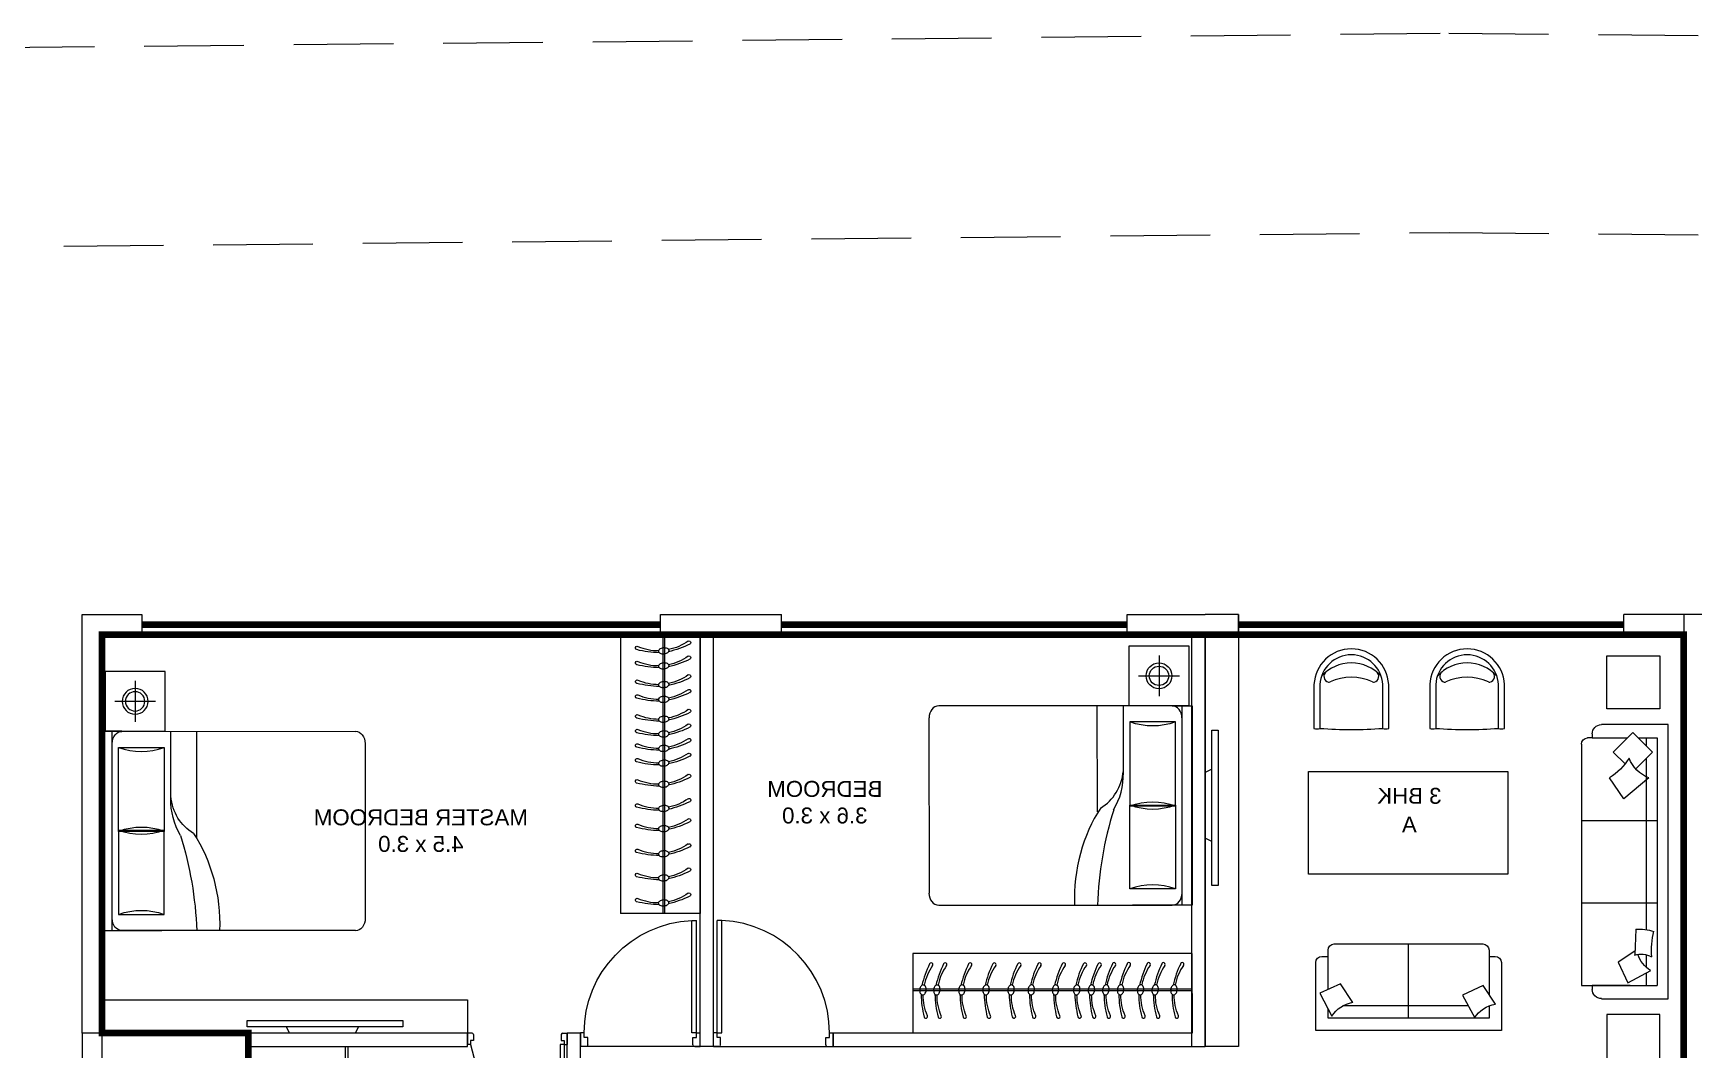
# Model space of a CAD drawing. Header units: inches. Extents: x 27644242 to 29005101, y -955243 to 216979.
# Drawn here: x 28703976 to 28716469, y -342177 to -334525 of the extents above; entities that cross this region are included whole.
import ezdxf

# ---------------------------------------------------------------- set-up
doc = ezdxf.new("R2010")
doc.units = ezdxf.units.IN
doc.header["$MEASUREMENT"] = 0
doc.set_wipeout_variables(frame=1)
doc.linetypes.add('01-Xref Col Podium Lvl-1$0$HIDDEN', pattern=[0.375, 0.25, -0.125])
doc.layers.get('Defpoints').update_dxf_attribs({"color": 8})
for name, color, linetype, lineweight in [('DOOR', 4, 'Continuous', 0), ('DOORS', 1, 'Continuous', 9), ('FURN', 250, 'Continuous', 0), ('RVA Site Boundary', 17, 'Continuous', 15), ('WALL', 7, 'Continuous', 20), ('WINDOW', 162, 'Continuous', 13)]:
    doc.layers.add(name, color=color, linetype=linetype, lineweight=lineweight)
doc.layers.add('KPA Stair Line', color=253, linetype='Continuous')
doc.layers.add('text', color=7, linetype='Continuous')
doc.styles.add('AMITS', font='arial.ttf')

# ---------------------------------------------------------------- blocks, each defined once
blk = doc.blocks.new('A$C65A37FE3-flatten-3')
at = {"layer": 'DOOR', "color": 252, "true_color": 0x939598}
for p, q in [((0, -34), (0, 0)), ((0, 0), (86, 0)), ((11, -45), (56, -45)), ((56, -45), (56, -23)), ((56, -23), (86, -23)), ((86, -23), (86, 0)), ((86, -23), (86, -53)), ((86, -23), (791, -23)), ((86, -53), (791, -53)), ((791, -53), (791, -23)), ((0, -716), (0, -750)), ((11, -705), (56, -705)), ((56, -705), (56, -728)), ((56, -728), (86, -728)), ((86, -728), (86, -750)), ((0, -750), (86, -750))]:
    blk.add_line(p, q, dxfattribs=at)
for points in [[(0, -34), (3, -42), (11, -45)], [(86, -728), (430, -638), (687, -392), (791, -53)], [(11, -705), (6, -707), (2, -711), (0, -716)]]:
    blk.add_lwpolyline(points, dxfattribs=at)
blk = doc.blocks.new('TVVVV')
at = {"layer": 'FURN', "ltscale": 1000, "elevation": 0}
blk.add_lwpolyline([(-130, 740), (-82, 740), (-82, -429), (-130, -429)], close=True, dxfattribs=at)
for points in [[(-130, 447), (-179, 422)], [(-130, -96), (-179, -71)]]:
    blk.add_lwpolyline(points, dxfattribs=at)
blk = doc.blocks.new('DNDNDNNDDN')
at = {"layer": 'FURN', "extrusion": (9.36485e-09, 6.40542e-09, 1)}
blk.add_line((172, 833, 0), (173, 233, 0), dxfattribs=at)
at = {"layer": 'FURN'}
for p, q in [((2273, 833, 0), (172, 833, 0)), ((2272, 833, 0), (2273, 233, 0)), ((2273, 564, 0), (173, 564, 0)), ((2273, 552, 0), (174, 552, 0)), ((2273, 233, 0), (173, 233, 0))]:
    blk.add_line(p, q, dxfattribs=at)
at = {"layer": 'FURN', "extrusion": (9.36485e-09, 6.40542e-09, 1)}
for points in [[(244, 520, 0.144333), (253, 521, 0.107177), (262, 529, 0.077818), (269, 540, 0.065016), (272, 555, 0.065016), (272, 570, 0.077818), (268, 583, 0.107177), (260, 592, 0.144333), (252, 595, 0.144333), (243, 594, 0.107177), (234, 586, 0.077818), (227, 575, 0.065016), (224, 560, 0.065016), (224, 545, 0.077818), (228, 533, 0.107177), (236, 523, 0.144333)], [(349, 520, 0.144333), (358, 521, 0.107177), (367, 529, 0.077818), (373, 540, 0.065016), (377, 555, 0.065016), (376, 570, 0.077818), (372, 583, 0.107177), (365, 592, 0.144333), (356, 595, 0.144333), (347, 594, 0.107177), (338, 586, 0.077818), (332, 575, 0.065016), (328, 560, 0.065016), (329, 545, 0.077818), (333, 533, 0.107177), (340, 523, 0.144333)], [(537, 520, 0.144333), (546, 522, 0.107177), (555, 529, 0.077818), (561, 540, 0.065016), (565, 555, 0.065016), (564, 570, 0.077818), (560, 583, 0.107177), (553, 592, 0.144333), (544, 596, 0.144333), (535, 594, 0.107177), (526, 586, 0.077818), (520, 575, 0.065016), (516, 560, 0.065016), (517, 545, 0.077818), (521, 533, 0.107177), (528, 523, 0.144333)], [(719, 520, 0.144333), (728, 522, 0.107177), (737, 529, 0.077818), (743, 540, 0.065016), (747, 555, 0.065016), (747, 571, 0.077818), (743, 583, 0.107177), (735, 592, 0.144333), (727, 596, 0.144333), (718, 594, 0.107177), (708, 586, 0.077818), (702, 575, 0.065016), (698, 560, 0.065016), (699, 545, 0.077818), (703, 533, 0.107177), (710, 523, 0.144333)], [(907, 520, 0.144333), (916, 522, 0.107177), (925, 529, 0.077818), (932, 540, 0.065016), (935, 555, 0.065016), (935, 571, 0.077818), (931, 583, 0.107177), (923, 592, 0.144333), (915, 596, 0.144333), (906, 594, 0.107177), (897, 586, 0.077818), (890, 575, 0.065016), (887, 560, 0.065016), (887, 545, 0.077818), (891, 533, 0.107177), (899, 523, 0.144333)], [(1059, 520, 0.144333), (1068, 522, 0.107177), (1078, 529, 0.077818), (1084, 541, 0.065016), (1087, 555, 0.065016), (1087, 571, 0.077818), (1083, 583, 0.107177), (1076, 592, 0.144333), (1067, 596, 0.144333), (1058, 594, 0.107177), (1049, 586, 0.077818), (1042, 575, 0.065016), (1039, 560, 0.065016), (1039, 545, 0.077818), (1043, 533, 0.107177), (1051, 524, 0.144333)], [(1242, 520, 0.144333), (1251, 522, 0.107177), (1260, 529, 0.077818), (1266, 541, 0.065016), (1270, 555, 0.065016), (1269, 571, 0.077818), (1265, 583, 0.107177), (1258, 592, 0.144333), (1249, 596, 0.144333), (1240, 594, 0.107177), (1231, 587, 0.077818), (1225, 575, 0.065016), (1221, 560, 0.065016), (1222, 545, 0.077818), (1226, 533, 0.107177), (1233, 524, 0.144333)], [(1401, 520, 0.144333), (1410, 522, 0.107177), (1419, 530, 0.077818), (1426, 541, 0.065016), (1429, 556, 0.065016), (1429, 571, 0.077818), (1425, 583, 0.107177), (1417, 592, 0.144333), (1409, 596, 0.144333), (1400, 594, 0.107177), (1390, 587, 0.077818), (1384, 575, 0.065016), (1381, 561, 0.065016), (1381, 545, 0.077818), (1385, 533, 0.107177), (1393, 524, 0.144333)], [(1512, 520, 0.144333), (1520, 522, 0.107177), (1530, 530, 0.077818), (1536, 541, 0.065016), (1540, 556, 0.065016), (1539, 571, 0.077818), (1535, 583, 0.107177), (1528, 592, 0.144333), (1519, 596, 0.144333), (1510, 594, 0.107177), (1501, 587, 0.077818), (1495, 575, 0.065016), (1491, 561, 0.065016), (1492, 545, 0.077818), (1496, 533, 0.107177), (1503, 524, 0.144333)], [(1620, 520, 0.144333), (1629, 522, 0.107177), (1639, 530, 0.077818), (1645, 541, 0.065016), (1648, 556, 0.065016), (1648, 571, 0.077818), (1644, 583, 0.107177), (1637, 593, 0.144333), (1628, 596, 0.144333), (1619, 594, 0.107177), (1610, 587, 0.077818), (1603, 576, 0.065016), (1600, 561, 0.065016), (1600, 545, 0.077818), (1604, 533, 0.107177), (1612, 524, 0.144333)], [(1731, 520, 0.144333), (1740, 522, 0.107177), (1749, 530, 0.077818), (1756, 541, 0.065016), (1759, 556, 0.065016), (1759, 571, 0.077818), (1755, 583, 0.107177), (1747, 593, 0.144333), (1739, 596, 0.144333), (1730, 594, 0.107177), (1720, 587, 0.077818), (1714, 576, 0.065016), (1711, 561, 0.065016), (1711, 545, 0.077818), (1715, 533, 0.107177), (1723, 524, 0.144333)], [(1881, 520, 0.144333), (1890, 522, 0.107177), (1899, 530, 0.077818), (1905, 541, 0.065016), (1909, 556, 0.065016), (1909, 571, 0.077818), (1905, 583, 0.107177), (1897, 593, 0.144333), (1889, 596, 0.144333), (1880, 594, 0.107177), (1870, 587, 0.077818), (1864, 576, 0.065016), (1860, 561, 0.065016), (1861, 545, 0.077818), (1865, 533, 0.107177), (1872, 524, 0.144333)], [(1991, 520, 0.144333), (2000, 522, 0.107177), (2010, 530, 0.077818), (2016, 541, 0.065016), (2020, 556, 0.065016), (2019, 571, 0.077818), (2015, 583, 0.107177), (2008, 593, 0.144333), (1999, 596, 0.144333), (1990, 594, 0.107177), (1981, 587, 0.077818), (1975, 576, 0.065016), (1971, 561, 0.065016), (1971, 545, 0.077818), (1975, 533, 0.107177), (1983, 524, 0.144333)], [(2132, 520, 0.144333), (2141, 522, 0.107177), (2151, 530, 0.077818), (2157, 541, 0.065016), (2160, 556, 0.065016), (2160, 571, 0.077818), (2156, 583, 0.107177), (2149, 593, 0.144333), (2140, 596, 0.144333), (2131, 594, 0.107177), (2122, 587, 0.077818), (2115, 576, 0.065016), (2112, 561, 0.065016), (2112, 545, 0.077818), (2116, 533, 0.107177), (2124, 524, 0.144333)]]:
    blk.add_lwpolyline(points, format="xyb", close=True, dxfattribs=at)
for points in [[(234, 525, 0.057952), (257, 354, 1.08017), (282, 363, -0.102886), (250, 520, -0.821198)], [(338, 525, 0.057952), (362, 354, 1.08017), (386, 363, -0.102886), (354, 520, -0.821198)], [(526, 525, 0.057952), (550, 354, 1.08017), (574, 363, -0.102886), (542, 520, -0.821198)], [(709, 525, 0.057952), (732, 354, 1.08017), (757, 363, -0.102886), (725, 520, -0.821198)], [(897, 525, 0.057952), (920, 355, 1.08017), (945, 363, -0.102886), (913, 521, -0.821198)], [(1049, 525, 0.057952), (1072, 355, 1.08017), (1097, 363, -0.102886), (1065, 521, -0.821198)], [(1231, 525, 0.057952), (1254, 355, 1.08017), (1279, 363, -0.102886), (1247, 521, -0.821198)], [(1391, 525, 0.057952), (1414, 355, 1.08017), (1439, 363, -0.102886), (1407, 521, -0.821198)], [(1501, 525, 0.057952), (1524, 355, 1.08017), (1549, 363, -0.102886), (1517, 521, -0.821198)], [(1610, 525, 0.057952), (1633, 355, 1.08017), (1658, 363, -0.102886), (1626, 521, -0.821198)], [(1721, 526, 0.057952), (1744, 355, 1.08017), (1769, 363, -0.102886), (1737, 521, -0.821198)], [(1871, 525, 0.057952), (1894, 355, 1.08017), (1919, 363, -0.102886), (1887, 521, -0.821198)], [(1981, 526, 0.057952), (2004, 355, 1.08017), (2029, 363, -0.102886), (1997, 521, -0.821198)], [(2122, 525, 0.057952), (2145, 355, 1.08017), (2170, 363, -0.102886), (2138, 521, -0.821198)]]:
    blk.add_lwpolyline(points, format="xyb", dxfattribs=at)
for centre, radius, start, end in [((967, 426, 0), 745, 153.8497, 167.1166), ((310, 749, 0), 13.2, 325.0212, 153.8495), ((1072, 426, 0), 745, 153.8497, 167.1166), ((415, 749, 0), 13.2, 325.0212, 153.8495), ((1260, 426, 0), 745, 153.8497, 167.1166), ((603, 749, 0), 13.2, 325.0212, 153.8495), ((1442, 426, 0), 745, 153.8497, 167.1166), ((785, 749, 0), 13.2, 325.0212, 153.8495), ((1630, 427, 0), 745, 153.8497, 167.1166), ((973, 749, 0), 13.2, 325.0212, 153.8495), ((1783, 427, 0), 745, 153.8497, 167.1166), ((1125, 749, 0), 13.2, 325.0212, 153.8495), ((1965, 427, 0), 745, 153.8497, 167.1166), ((1308, 749, 0), 13.2, 325.0212, 153.8495), ((2124, 427, 0), 745, 153.8497, 167.1166), ((1467, 749, 0), 13.2, 325.0212, 153.8495), ((2235, 427, 0), 745, 153.8497, 167.1166), ((1578, 749, 0), 13.2, 325.0212, 153.8495), ((2344, 427, 0), 745, 153.8497, 167.1166), ((1686, 750, 0), 13.2, 325.0212, 153.8495), ((2454, 427, 0), 745, 153.8497, 167.1166), ((1797, 750, 0), 13.2, 325.0212, 153.8495), ((2604, 427, 0), 745, 153.8497, 167.1166), ((1947, 750, 0), 13.2, 325.0212, 153.8495), ((2715, 427, 0), 745, 153.8497, 167.1166), ((2057, 750, 0), 13.2, 325.0212, 153.8495), ((2856, 427, 0), 745, 153.8497, 167.1166), ((2198, 750, 0), 13.2, 325.0212, 153.8495), ((644, 515, 0), 395, 145.0214, 168.5184), ((749, 515, 0), 395, 145.0214, 168.5184), ((937, 515, 0), 395, 145.0214, 168.5184), ((1119, 515, 0), 395, 145.0214, 168.5184), ((1307, 515, 0), 395, 145.0214, 168.5184), ((1460, 516, 0), 395, 145.0214, 168.5184), ((1642, 516, 0), 395, 145.0214, 168.5184), ((1801, 516, 0), 395, 145.0214, 168.5184), ((1912, 516, 0), 395, 145.0214, 168.5184), ((2020, 516, 0), 395, 145.0214, 168.5184), ((2131, 516, 0), 395, 145.0214, 168.5184), ((2281, 516, 0), 395, 145.0214, 168.5184), ((2392, 516, 0), 395, 145.0214, 168.5184), ((2532, 516, 0), 395, 145.0214, 168.5184)]:
    blk.add_arc(centre, radius, start, end, dxfattribs=at)
blk = doc.blocks.new('A$C6E20521E-flat-1-flatten-1')
at = {"layer": 'DOORS', "color": 251}
for p, q in [((-63, 103), (-63, 949)), ((-63, 949), (-27, 949)), ((-27, 103), (-27, 949)), ((-900, 0), (-900, 103)), ((-873, 103), (-900, 103)), ((0, 0), (-900, 0)), ((-873, 67), (-873, 103)), ((-846, 67), (-873, 67)), ((-846, 13), (-846, 67)), ((-27, 103), (-63, 103)), ((-54, 13), (-54, 67)), ((-54, 67), (-27, 67)), ((-27, 103), (0, 103)), ((-27, 67), (-27, 103)), ((0, 0), (0, 103)), ((-859, 0), (-900, 0)), ((-40, 0), (0, 0))]:
    blk.add_line(p, q, dxfattribs=at)
at = {"layer": 'DOORS', "color": 251, "extrusion": (0, 0, -1)}
for centre, major_axis, start_param, end_param in [((-27, 103), (-729, -429), 0.531535, 2.059765), ((-859, 13), (-11.7, -6.7), 3.665191, 5.235988), ((-40, 13), (-11.7, -6.7), 5.235988, 6.806784)]:
    blk.add_ellipse(centre, major_axis=major_axis, ratio=1, start_param=start_param, end_param=end_param, dxfattribs=at)
blk = doc.blocks.new('A$C700F438C')
at = {"layer": 'FURN', "color": 8, "extrusion": (-6.65399e-08, 5.27913e-08, 1)}
for p, q in [((0.073, 1.5, 0), (1.83, 1.5, 0)), ((1.98, 1.5, 0), (1.53, 1.5, 0)), ((1.98, 1.5, 0), (1.53, 1.5, 0)), ((1.98, 1.5, 0), (1.53, 1.5, 0)), ((1.904, 1.5, 0), (1.904, 0, 0)), ((0, 0.091, 0), (0, 1.409, 0)), ((1.855, 1.378, 0), (1.512, 1.378, 0)), ((1.512, 1.378, 0), (1.512, 0.747, 0)), ((1.855, 0.747, 0), (1.855, 1.378, 0)), ((1.267, 0.799, 0), (1.267, 0, 0)), ((1.512, 0.122, 0), (1.512, 0.754, 0)), ((1.512, 0.754, 0), (1.855, 0.754, 0)), ((1.855, 0.754, 0), (1.855, 0.122, 0)), ((1.512, 0.747, 0), (1.855, 0.747, 0)), ((1.463, 0.503, 0), (1.463, 0, 0)), ((1.83, 0, 0), (0.074, 0, 0)), ((1.855, 0.122, 0), (1.512, 0.122, 0)), ((1.904, 0, 0), (1.98, 0, 0))]:
    blk.add_line(p, q, dxfattribs=at)
at = {"layer": 'FURN', "linetype": 'Continuous', "lineweight": 0, "extrusion": (-6.65399e-08, 5.27913e-08, 1)}
blk.add_line((1.83, 0, 0), (1.917, 0, 0), dxfattribs=at)
at = {"layer": 'FURN', "color": 8, "extrusion": (6.65399e-08, -5.27913e-08, -1)}
for centre, major_axis, ratio, start_param, end_param in [((0.073, 1.409, 0), (0, -0.0914, 0), 0.803207, 1.570796, 3.141593), ((1.959, 1.454, 0), (0, -1.077, 0), 0.803207, 0.880587, 1.613256), ((3.067, 1.603, 0), (0, -2.243, 0), 0.803207, 1.197175, 1.525138), ((1.83, 1.409, 0), (0, -0.0914, 0), 0.803207, 3.141593, 4.712389), ((1.683, 2.11, 0), (0, -0.762, 0), 0.803207, -0.283794, 0.283794), ((0.669, 0.085, 0), (-0.705, -0.615, 0), 0.604617, 2.952061, 3.536756), ((-0.032, 0.19, 0), (-1.467, -0.494, 0), 0.581007, 3.019706, 3.343381), ((1.684, 0.015, 0), (0, -0.762, 0), 0.803207, 2.857799, 3.425387), ((0.074, 0.091, 0), (0, -0.0914, 0), 0.803207, 0, 1.570796), ((1.83, 0.092, 0), (0, -0.0914, 0), 0.803207, -1.570796, 0)]:
    blk.add_ellipse(centre, major_axis=major_axis, ratio=ratio, start_param=start_param, end_param=end_param, dxfattribs=at)
at = {"layer": 'FURN', "color": 8, "extrusion": (-6.65399e-08, 5.27913e-08, 1)}
for centre, start_param, end_param in [((1.683, 1.485, 0), -0.283794, 0.283794), ((1.684, -0.61, 0), 2.857799, 3.425387)]:
    blk.add_ellipse(centre, major_axis=(0, -0.762, 0), ratio=0.803207, start_param=start_param, end_param=end_param, dxfattribs=at)
blk = doc.blocks.new('BEDROOM')
at = {"layer": 'FURN', "linetype": 'Continuous', "extrusion": (-5.00305e-08, -8.66553e-08, 1)}
for p, q in [((1066, 501, 0), (1066, 193, 0)), ((912, 347, 0), (1220, 347, 0))]:
    blk.add_line(p, q, dxfattribs=at)
at = {"layer": 'FURN', "ltscale": 500}
blk.add_line((1315, 122, 0), (1315, -1378, 0), dxfattribs=at)
at = {"layer": 'FURN', "ltscale": 0.05, "extrusion": (-5.00305e-08, -8.66553e-08, 1), "elevation": 0}
blk.add_lwpolyline([(1291, 122), (841, 122), (841, 572), (1291, 572)], close=True, dxfattribs=at)
at = {"layer": 'FURN', "linetype": 'Continuous', "extrusion": (-5.00305e-08, -8.66553e-08, 1)}
for radius in [97, 72.8]:
    blk.add_circle((1066, 347, 0), radius, dxfattribs=at)
at = {"layer": 'FURN', "extrusion": (-3.01072e-07, 1.30707e-07, 1), "xscale": -1000.000000000015, "yscale": 1000.000000000015, "zscale": 1000.000000000007, "rotation": 180.0236273616612}
blk.add_blockref('A$C700F438C', (-665, 121, 0), dxfattribs=at)
blk = doc.blocks.new('1')
at = {"layer": 'FURN'}
for p, q in [((-479, 2011, 0), (121, 2011, 0)), ((-479, 2011, 0), (-479, -89, 0)), ((-210, 2011, 0), (-210, -89, 0)), ((-198, 2011, 0), (-198, -89, 0)), ((121, 2011, 0), (121, -89, 0)), ((-479, -89, 0), (122, -89, 0))]:
    blk.add_line(p, q, dxfattribs=at)
at = {"layer": 'FURN', "extrusion": (-6.40542e-09, 9.36485e-09, 1)}
for points in [[(-166, 1884, 0.144333), (-168, 1893, 0.107177), (-175, 1903, 0.077818), (-187, 1909, 0.065016), (-201, 1913, 0.065016), (-217, 1912, 0.077818), (-229, 1908, 0.107177), (-238, 1901, 0.144333), (-242, 1892, 0.144333), (-240, 1883, 0.107177), (-232, 1874, 0.077818), (-221, 1868, 0.065016), (-206, 1864, 0.065016), (-191, 1864, 0.077818), (-179, 1868, 0.107177), (-170, 1876, 0.144333)], [(-166, 1771, 0.144333), (-168, 1780, 0.107177), (-175, 1789, 0.077818), (-186, 1795, 0.065016), (-201, 1799, 0.065016), (-217, 1799, 0.077818), (-229, 1795, 0.107177), (-238, 1787, 0.144333), (-242, 1779, 0.144333), (-240, 1770, 0.107177), (-232, 1760, 0.077818), (-221, 1754, 0.065016), (-206, 1750, 0.065016), (-191, 1751, 0.077818), (-179, 1755, 0.107177), (-169, 1762, 0.144333)], [(-166, 1630, 0.144333), (-168, 1639, 0.107177), (-175, 1648, 0.077818), (-187, 1655, 0.065016), (-201, 1658, 0.065016), (-217, 1658, 0.077818), (-229, 1654, 0.107177), (-238, 1646, 0.144333), (-242, 1638, 0.144333), (-240, 1629, 0.107177), (-232, 1619, 0.077818), (-221, 1613, 0.065016), (-206, 1610, 0.065016), (-191, 1610, 0.077818), (-179, 1614, 0.107177), (-170, 1622, 0.144333)], [(-166, 1519, 0.144333), (-168, 1528, 0.107177), (-175, 1538, 0.077818), (-186, 1544, 0.065016), (-201, 1547, 0.065016), (-217, 1547, 0.077818), (-229, 1543, 0.107177), (-238, 1536, 0.144333), (-242, 1527, 0.144333), (-240, 1518, 0.107177), (-232, 1509, 0.077818), (-221, 1502, 0.065016), (-206, 1499, 0.065016), (-191, 1499, 0.077818), (-179, 1503, 0.107177), (-169, 1511, 0.144333)], [(-166, 1369, 0.144333), (-168, 1378, 0.107177), (-175, 1388, 0.077818), (-187, 1394, 0.065016), (-201, 1398, 0.065016), (-217, 1397, 0.077818), (-229, 1393, 0.107177), (-238, 1386, 0.144333), (-242, 1377, 0.144333), (-240, 1368, 0.107177), (-232, 1359, 0.077818), (-221, 1353, 0.065016), (-206, 1349, 0.065016), (-191, 1349, 0.077818), (-179, 1353, 0.107177), (-170, 1361, 0.144333)], [(-166, 1259, 0.144333), (-168, 1268, 0.107177), (-175, 1277, 0.077818), (-186, 1283, 0.065016), (-201, 1287, 0.065016), (-217, 1287, 0.077818), (-229, 1283, 0.107177), (-238, 1275, 0.144333), (-242, 1267, 0.144333), (-240, 1258, 0.107177), (-232, 1248, 0.077818), (-221, 1242, 0.065016), (-206, 1238, 0.065016), (-191, 1239, 0.077818), (-179, 1243, 0.107177), (-169, 1250, 0.144333)], [(-166, 1150, 0.144333), (-168, 1159, 0.107177), (-175, 1168, 0.077818), (-186, 1175, 0.065016), (-201, 1178, 0.065016), (-217, 1178, 0.077818), (-229, 1174, 0.107177), (-238, 1166, 0.144333), (-242, 1158, 0.144333), (-240, 1149, 0.107177), (-232, 1140, 0.077818), (-221, 1133, 0.065016), (-206, 1130, 0.065016), (-191, 1130, 0.077818), (-179, 1134, 0.107177), (-169, 1142, 0.144333)], [(-166, 1039, 0.144333), (-168, 1048, 0.107177), (-175, 1058, 0.077818), (-186, 1064, 0.065016), (-201, 1068, 0.065016), (-217, 1067, 0.077818), (-229, 1063, 0.107177), (-238, 1056, 0.144333), (-242, 1047, 0.144333), (-240, 1038, 0.107177), (-232, 1029, 0.077818), (-221, 1023, 0.065016), (-206, 1019, 0.065016), (-191, 1020, 0.077818), (-179, 1023, 0.107177), (-169, 1031, 0.144333)], [(-166, 880, 0.144333), (-168, 889, 0.107177), (-175, 898, 0.077818), (-186, 905, 0.065016), (-201, 908, 0.065016), (-216, 908, 0.077818), (-229, 904, 0.107177), (-238, 896, 0.144333), (-242, 888, 0.144333), (-240, 879, 0.107177), (-232, 870, 0.077818), (-221, 863, 0.065016), (-206, 860, 0.065016), (-191, 860, 0.077818), (-179, 864, 0.107177), (-169, 872, 0.144333)], [(-166, 698, 0.144333), (-167, 707, 0.107177), (-175, 716, 0.077818), (-186, 722, 0.065016), (-201, 726, 0.065016), (-216, 726, 0.077818), (-229, 722, 0.107177), (-238, 714, 0.144333), (-241, 706, 0.144333), (-240, 697, 0.107177), (-232, 687, 0.077818), (-221, 681, 0.065016), (-206, 677, 0.065016), (-191, 678, 0.077818), (-179, 682, 0.107177), (-169, 689, 0.144333)], [(-166, 546, 0.144333), (-167, 555, 0.107177), (-175, 564, 0.077818), (-186, 570, 0.065016), (-201, 574, 0.065016), (-216, 573, 0.077818), (-229, 569, 0.107177), (-238, 562, 0.144333), (-241, 553, 0.144333), (-240, 544, 0.107177), (-232, 535, 0.077818), (-221, 529, 0.065016), (-206, 525, 0.065016), (-191, 526, 0.077818), (-179, 530, 0.107177), (-169, 537, 0.144333)], [(-166, 357, 0.144333), (-167, 366, 0.107177), (-175, 376, 0.077818), (-186, 382, 0.065016), (-201, 385, 0.065016), (-216, 385, 0.077818), (-228, 381, 0.107177), (-238, 374, 0.144333), (-241, 365, 0.144333), (-240, 356, 0.107177), (-232, 347, 0.077818), (-221, 340, 0.065016), (-206, 337, 0.065016), (-191, 337, 0.077818), (-178, 341, 0.107177), (-169, 349, 0.144333)], [(-166, 175, 0.144333), (-167, 184, 0.107177), (-175, 193, 0.077818), (-186, 200, 0.065016), (-201, 203, 0.065016), (-216, 203, 0.077818), (-228, 199, 0.107177), (-238, 191, 0.144333), (-241, 183, 0.144333), (-240, 174, 0.107177), (-232, 165, 0.077818), (-221, 158, 0.065016), (-206, 155, 0.065016), (-191, 155, 0.077818), (-178, 159, 0.107177), (-169, 167, 0.144333)], [(-165, -13, 0.144333), (-167, -4, 0.107177), (-175, 5, 0.077818), (-186, 12, 0.065016), (-201, 15, 0.065016), (-216, 15, 0.077818), (-228, 11, 0.107177), (-238, 3, 0.144333), (-241, -5, 0.144333), (-239, -14, 0.107177), (-232, -23, 0.077818), (-221, -30, 0.065016), (-206, -33, 0.065016), (-191, -33, 0.077818), (-178, -29, 0.107177), (-169, -21, 0.144333)]]:
    blk.add_lwpolyline(points, format="xyb", close=True, dxfattribs=at)
for points in [[(-171, 1874, 0.057952), (-1, 1897, 1.08017), (-9, 1922, -0.102886), (-167, 1890, -0.821198)], [(-171, 1761, 0.057952), (-1, 1784, 1.08017), (-9, 1809, -0.102886), (-167, 1777, -0.821198)], [(-171, 1620, 0.057952), (-1, 1643, 1.08017), (-9, 1668, -0.102886), (-167, 1636, -0.821198)], [(-171, 1509, 0.057952), (-1, 1532, 1.08017), (-9, 1557, -0.102886), (-167, 1525, -0.821198)], [(-171, 1359, 0.057952), (-1, 1382, 1.08017), (-9, 1407, -0.102886), (-167, 1375, -0.821198)], [(-171, 1249, 0.057952), (-1, 1272, 1.08017), (-9, 1297, -0.102886), (-167, 1265, -0.821198)], [(-171, 1140, 0.057952), (-1, 1163, 1.08017), (-9, 1188, -0.102886), (-166, 1156, -0.821198)], [(-171, 1029, 0.057952), (0, 1052, 1.08017), (-9, 1077, -0.102886), (-166, 1045, -0.821198)], [(-171, 870, 0.057952), (0, 893, 1.08017), (-9, 918, -0.102886), (-166, 886, -0.821198)], [(-171, 688, 0.057952), (0, 711, 1.08017), (-9, 736, -0.102886), (-166, 704, -0.821198)], [(-171, 535, 0.057952), (0, 558, 1.08017), (-9, 583, -0.102886), (-166, 551, -0.821198)], [(-171, 347, 0.057952), (0, 370, 1.08017), (-9, 395, -0.102886), (-166, 363, -0.821198)], [(-171, 165, 0.057952), (0, 188, 1.08017), (-9, 213, -0.102886), (-166, 181, -0.821198)], [(-171, -23, 0.057952), (0, 0, 1.08017), (-8, 25, -0.102886), (-166, -7, -0.821198)]]:
    blk.add_lwpolyline(points, format="xyb", dxfattribs=at)
for centre, radius, start, end in [((-395, 1950, 0), 13.2, 55.0212, 243.8495), ((-73, 2608, 0), 745, 243.8497, 257.1166), ((-162, 2285, 0), 395, 235.0214, 258.5184), ((-395, 1837, 0), 13.2, 55.0212, 243.8495), ((-73, 2494, 0), 745, 243.8497, 257.1166), ((-161, 2171, 0), 395, 235.0214, 258.5184), ((-395, 1696, 0), 13.2, 55.0212, 243.8495), ((-73, 2353, 0), 745, 243.8497, 257.1166), ((-162, 2030, 0), 395, 235.0214, 258.5184), ((-395, 1585, 0), 13.2, 55.0212, 243.8495), ((-73, 2243, 0), 745, 243.8497, 257.1166), ((-161, 1919, 0), 395, 235.0214, 258.5184), ((-395, 1435), 13.2, 55.0212, 243.8495), ((-73, 2093), 745, 243.8497, 257.1166), ((-162, 1770), 395, 235.0214, 258.5184), ((-395, 1325), 13.2, 55.0212, 243.8495), ((-73, 1982), 745, 243.8497, 257.1166), ((-161, 1659), 395, 235.0214, 258.5184), ((-395, 1216), 13.2, 55.0212, 243.8495), ((-73, 1873), 745, 243.8497, 257.1166), ((-161, 1550), 395, 235.0214, 258.5184), ((-395, 1105), 13.2, 55.0212, 243.8495), ((-72, 1763), 745, 243.8497, 257.1166), ((-161, 1440), 395, 235.0214, 258.5184), ((-395, 946), 13.2, 55.0212, 243.8495), ((-72, 1603), 745, 243.8497, 257.1166), ((-161, 1280), 395, 235.0214, 258.5184), ((-395, 764), 13.2, 55.0212, 243.8495), ((-72, 1421), 745, 243.8497, 257.1166), ((-161, 1098), 395, 235.0214, 258.5184), ((-395, 612), 13.2, 55.0212, 243.8495), ((-72, 1269), 745, 243.8497, 257.1166), ((-161, 946), 395, 235.0214, 258.5184), ((-395, 423), 13.2, 55.0212, 243.8495), ((-72, 1081), 745, 243.8497, 257.1166), ((-161, 758), 395, 235.0214, 258.5184), ((-395, 241), 13.2, 55.0212, 243.8495), ((-161, 575), 395, 235.0214, 258.5184), ((-72, 898), 745, 243.8497, 257.1166), ((-395, 53), 13.2, 55.0212, 243.8495), ((-72, 710), 745, 243.8497, 257.1166), ((-161, 387), 395, 235.0214, 258.5184)]:
    blk.add_arc(centre, radius, start, end, dxfattribs=at)
blk = doc.blocks.new('cha-1')
at = {"color": 0, "linetype": 'ByBlock'}
for points in [[(375, 10), (375, 453, 0.950858), (-375, 453), (-375, 10)], [(315, 11), (315, 452, 0.946504), (-315, 452), (-315, 11)]]:
    blk.add_lwpolyline(points, format="xyb", dxfattribs=at)
for centre, radius, start, end in [((0, 263), 405, 42.4573, 137.5427), ((-217, 533), 58.2, 126.2045, 258.1486), ((0, 17), 508, 65.1508, 114.8492), ((217, 533), 58.2, 281.8514, 53.7955), ((-224, 501), 25, 258.1486, 294.8492), ((224, 501), 25, 245.1508, 281.8514), ((-347, 125), 118, 256.2867, 285.6904), ((0, 4466), 4466, 265.9551, 274.0449), ((347, 125), 118, 254.3096, 283.7133)]:
    blk.add_arc(centre, radius, start, end, dxfattribs=at)
blk = doc.blocks.new('sofa-14')
at = {"color": 0, "linetype": 'ByBlock'}
for p, q in [((1.35, 0.7), (0.15, 0.7)), ((0.75, 0.1), (0.75, 0.7)), ((0, 0.55), (0, 0)), ((0.1, 0.6), (0.05, 0.6)), ((0.1, 0.65), (0.1, 0.292)), ((1.4, 0.332), (1.4, 0.65)), ((1.45, 0.6), (1.4, 0.6)), ((1.5, 0), (1.5, 0.55)), ((0.049, 0.214), (0.147, 0.364)), ((0.147, 0.364), (0.315, 0.286)), ((0.315, 0.286), (0.216, 0.102)), ((1.201, 0.228), (1.3, 0.378)), ((1.3, 0.378), (1.468, 0.301)), ((1.468, 0.301), (1.369, 0.116)), ((0.1, 0.199), (0.1, 0.1)), ((0.268, 0.2), (1.28, 0.2)), ((1.4, 0.1), (1.4, 0.174)), ((0, 0), (1.5, 0)), ((0.1, 0.1), (1.4, 0.1))]:
    blk.add_line(p, q, dxfattribs=at)
for centre, radius, start, end in [((0.15, 0.65), 0.05, 90, 180), ((1.35, 0.65), 0.05, 360, 90), ((0.05, 0.55), 0.05, 90, 180), ((1.45, 0.55), 0.05, 0, 90), ((0.006, -0.031), 0.249, 32.3301, 80.157), ((1.159, -0.017), 0.249, 32.3301, 80.157)]:
    blk.add_arc(centre, radius, start, end, dxfattribs=at)
blk = doc.blocks.new('sofasaaaaaaaaaaa')
at = {"color": 0, "linetype": 'ByBlock'}
for p, q in [((-275, 791), (1541, 791)), ((299, 791), (299, 221)), ((920, 791), (920, 221)), ((1541, 791), (1541, 221)), ((-422, 139), (-422, 640)), ((-352, 710), (-322, 710)), ((-322, 710), (-322, 745)), ((-322, 710), (-322, 444)), ((1541, 710), (1571, 710)), ((1541, 424), (1541, 710)), ((1641, 640), (1641, 139)), ((-214, 551), (-363, 403)), ((-126, 463), (-214, 551)), ((137, 471), (-22, 580)), ((1283, 389), (1366, 514)), ((1366, 514), (1522, 442)), ((-363, 403), (-214, 255)), ((-214, 255), (-87, 383)), ((-22, 283), (137, 471)), ((1118, 382), (1314, 390)), ((1522, 442), (1430, 270)), ((-322, 363), (-322, 221)), ((-262, 302), (-322, 302)), ((1121, 302), (-167, 302)), ((1405, 302), (1310, 302)), ((1541, 302), (1447, 302)), ((1641, 139), (-422, 139)), ((-322, 221), (1541, 221))]:
    blk.add_line(p, q, dxfattribs=at)
for centre, radius, start, end in [((-275, 745), 46.6, 90, 180), ((-352, 640), 69.8, 90, 180), ((1571, 640), 69.8, 0, 90), ((-415, 825), 463, 301.9301, 328.0699), ((-242, 211), 231, 18.0785, 71.9215), ((1465, 354), 348, 175.4155, 198.0697), ((1460, 340), 155, 160.8325, 209.9235), ((1280, -338), 602, 85.599, 104.0402), ((1234, 147), 231, 32.3301, 71.5057)]:
    blk.add_arc(centre, radius, start, end, dxfattribs=at)
blk = doc.blocks.new('new bldg 3 bhk')
at = {"layer": 'Defpoints', "ltscale": 500, "elevation": 0}
blk.add_lwpolyline([(-2900, -571, 50, 50, 0), (1100, -571, 50, 50, 0), (1100, 1679, 50, 50, 0), (1250, 1679, 50, 50, 0), (1250, 1579, 50, 50, 0), (3050, 1579, 50, 50, 0), (3050, 829, 50, 50, 0), (4500, 829, 50, 50, 0), (4500, -571, 50, 50, 0), (9000, -571, 50, 50, 0), (9000, 2429, 50, 50, 0), (7900, 2429, 50, 50, 0), (7900, 4029, 50, 50, 0), (9000, 4029, 50, 50, 0), (9000, 7029, 50, 50, 0), (4400, 7029, 50, 50, 0), (4400, 7029, 50, 50, 0), (700, 7029, 50, 50, 0), (700, 7029, 50, 50, 0), (-2900, 7029, 50, 50, 0), (-2900, -571, 50, 50, 0)], format="xyseb", dxfattribs=at)
at = {"layer": 'FURN', "ltscale": 500}
for p, q in [((7150, 3929, 0), (7150, 2579, 0)), ((7170, 3929, 0), (7170, 2579, 0))]:
    blk.add_line(p, q, dxfattribs=at)
at = {"layer": 'FURN', "ltscale": 500, "elevation": 0}
for points in [[(700, 7029), (450, 7029), (450, 3929), (700, 3929)], [(-2720, 6869), (-2720, 6469), (-2320, 6469), (-2320, 6869)], [(9000, 4029), (9000, 4279), (6250, 4279), (6250, 4029)], [(-2720, 3769), (-2720, 4169), (-2320, 4169), (-2320, 3769)]]:
    blk.add_lwpolyline(points, close=True, dxfattribs=at)
at = {"layer": 'FURN', "ltscale": 1000, "elevation": 0}
blk.add_lwpolyline([(-76, 5226), (-76, 5998), (-1576, 5998), (-1576, 5226)], close=True, dxfattribs=at)
at = {"layer": 'KPA Stair Line', "ltscale": 500}
blk.add_line((450, 7029, 0), (450, 7179, 0), dxfattribs=at)
at = {"layer": 'WALL'}
for p, q in [((-3050, 7179, 0), (-2450, 7179, 0)), ((-2900, 7179, 0), (-2900, -721, 0)), ((450, 7179, 0), (700, 7179, 0)), ((1287, 7179, 0), (700, 7179, 0)), ((1287, 7029, 0), (1287, 7179, 0)), ((4500, 7179, 0), (3887, 7179, 0)), ((-2900, 7029, 0), (-2450, 7029, 0)), ((450, 7029, 0), (700, 7029, 0)), ((700, 7029, 0), (700, 3929, 0)), ((1287, 7029, 0), (800, 7029, 0)), ((800, 3929, 0), (800, 7029, 0)), ((4500, 7029, 0), (3887, 7029, 0)), ((4799, 7029, 0), (4400, 7029, 0)), ((9000, 7029, 0), (8700, 7029, 0))]:
    blk.add_line(p, q, dxfattribs=at)
at = {"layer": 'WALL', "ltscale": 500}
for p, q in [((-2450, 7029, 0), (-2450, 7179, 0)), ((4799, 7179, 0), (4500, 7179, 0)), ((4799, 7029, 0), (4799, 7179, 0)), ((8700, 7179, 0), (8700, 7029, 0)), ((9150, 7179, 0), (8700, 7179, 0)), ((9150, 4379, 0), (9150, 7179, 0)), ((9000, 7029, 0), (9000, 4379, 0)), ((9000, 4379, 0), (9000, 4029, 0)), ((9150, 4029, 0), (9150, 4379, 0)), ((5400, 4029, 0), (5400, 3929, 0)), ((5400, 2429, 0), (5400, 4029, 0)), ((5400, 4029, 0), (5500, 4029, 0)), ((5500, 2579, 0), (5500, 4029, 0)), ((9000, 4029, 0), (7900, 4029, 0)), ((7900, 4029, 0), (7900, 3554, 0)), ((4400, 3928, 0), (4500, 3928, 0))]:
    blk.add_line(p, q, dxfattribs=at)
at = {"layer": 'WALL', "transparency": 33554687}
for p, q in [((3887, 7029, 0), (3887, 7179, 0)), ((4400, 3929, 0), (4400, 7029, 0)), ((4500, 3928, 0), (4500, 7029, 0))]:
    blk.add_line(p, q, dxfattribs=at)
at = {"layer": 'WALL', "ltscale": 500, "elevation": 0}
for points in [[(800, 4029), (3500, 4029), (3500, 3929), (700, 3929)], [(7900, 3929), (6250, 3929), (6250, 4029), (7900, 4029)]]:
    blk.add_lwpolyline(points, dxfattribs=at)
blk.add_lwpolyline([(9150, 2579), (9000, 2579), (9000, 4029), (9150, 4029)], close=True, dxfattribs=at)
at = {"layer": 'WINDOW', "ltscale": 500, "const_width": 50, "elevation": 0}
for points in [[(-2450, 7104), (450, 7104)], [(1287, 7104), (3887, 7104)], [(4799, 7104), (8700, 7104)]]:
    blk.add_lwpolyline(points, dxfattribs=at)
at = {"layer": 'DOOR', "ltscale": 500}
blk.add_blockref('A$C6E20521E-flat-1-flatten-1', (4400, 3928, 0), dxfattribs=at)
at = {"layer": 'DOOR', "ltscale": 500, "xscale": -1}
blk.add_blockref('A$C6E20521E-flat-1-flatten-1', (4500, 3928, 0), dxfattribs=at)
at = {"layer": 'FURN', "ltscale": 500}
for name, p in [('1', (4978, 5018, 0)), ('BEDROOM', (7685, 6179, 0))]:
    blk.add_blockref(name, p, dxfattribs=at)
at = {"layer": 'FURN', "ltscale": 500, "xscale": -1}
blk.add_blockref('BEDROOM', (2114, 6371, 0), dxfattribs=at)
at = {"layer": 'FURN', "ltscale": 1000, "rotation": 270.0000000000001}
blk.add_blockref('sofasaaaaaaaaaaa', (-2921, 5929, 0), dxfattribs=at)
at = {"layer": 'FURN', "ltscale": 1000, "xscale": -1}
for name, p in [('TVVVV', (521, 5568, 0)), ('DNDNDNNDDN', (3072, 3796, 0))]:
    blk.add_blockref(name, p, dxfattribs=at)
at = {"layer": 'FURN', "ltscale": 1000, "xscale": 931.2742623500526, "yscale": 931.2742623500526, "zscale": 931.2742623500526}
blk.add_blockref('sofa-14', (-1528, 4048, 0), dxfattribs=at)
at = {"layer": 'FURN', "ltscale": 1000, "xscale": -1, "rotation": 269.9999999999999}
blk.add_blockref('TVVVV', (7167, 4207, 0), dxfattribs=at)
at = {"layer": 'WALL', "ltscale": 500, "xscale": -1, "rotation": 89.99999999999899}
blk.add_blockref('A$C65A37FE3-flatten-3', (5500, 4029, 0), dxfattribs=at)
at = {"layer": 'text', "color": 1, "ltscale": 100, "char_height": 120, "width": 1715.23, "attachment_point": 3, "style": 'AMITS'}
for s, insert in [('\\pxqc;3 BHK', (22, 5875, 0)), ('\\pxqc;A', (22, 5659, 0))]:
    blk.add_mtext(s, dxfattribs=dict(at, insert=insert))
at = {"layer": 'text', "ltscale": 100, "char_height": 120, "width": 1715.23, "attachment_point": 3, "style": 'AMITS'}
for s, insert in [('\\pxqc;BEDROOM\\P3.6 x 3.0', (4420, 5927, 0)), ('\\pxqc;MASTER BEDROOM\\P4.5 x 3.0', (7459, 5713, 0))]:
    blk.add_mtext(s, dxfattribs=dict(at, insert=insert))
at = {"layer": 'FURN', "ltscale": 1000, "xscale": -0.7494972036074088, "yscale": 0.7494972036074088, "zscale": 0.7494972036074088}
for p in [(-1270, 6314, 0), (-399, 6314, 0)]:
    blk.add_blockref('cha-1', p, dxfattribs=at)
blk = doc.blocks.new('A$C4D4B4B8A')
at = {"layer": 'WALL', "ltscale": 500}
blk.add_lwpolyline([(-100, 0), (50, 0), (50, 7900), (-100, 7900)], close=True, dxfattribs=at)

msp = doc.modelspace()

# ---------------------------------------------------------------- block references
at = {"layer": 'WALL', "color": 1, "ltscale": 500, "xscale": -1}
msp.add_blockref('new bldg 3 bhk', (28713493.5, -346080.5, 0), dxfattribs=at)

# ---------------------------------------------------------------- next in the draw order: block references
at = {"color": 2, "ltscale": 500}
msp.add_blockref('A$C4D4B4B8A', (28716493.9, -346801.7), dxfattribs=at)

# ---------------------------------------------------------------- next in the draw order: linework, layer by layer
at = {"layer": 'RVA Site Boundary', "linetype": '01-Xref Col Podium Lvl-1$0$HIDDEN', "ltscale": 3000}
for points in [[(28749256.9, -355932.4), (28741955.5, -356349.3), (28733624.9, -357107.6), (28733013.3, -357237.4), (28732304, -357405.5), (28713285.1, -362409.1), (28711605.9, -362885.9), (28711440.2, -362932.6), (28710425.7, -363168.6), (28709966.3, -363274.3), (28709865.1, -363302.8), (28706230.5, -354885), (28698771.7, -337770.7), (28697412.5, -334698.2), (28698061.3, -334689.7), (28714626.9, -334525.5), (28721180.9, -334584.5), (28728668.1, -334562.4), (28742981.5, -334567.7), (28767232.3, -334586.7)], [(28749146.1, -354436.3), (28741844.7, -354853.2), (28733400.5, -355621.8), (28732684.5, -355773.7), (28731940.1, -355950.2), (28712889.4, -360962.2), (28711197.7, -361442.5), (28711066.7, -361479.4), (28710744.1, -361554.5), (28707606.6, -354288), (28700145.1, -337167.6), (28699705.3, -336173.5), (28714627.6, -336025.6), (28721176.3, -336084.5), (28728670, -336062.4), (28742980.7, -336067.7), (28767228.6, -336086.7)]]:
    msp.add_lwpolyline(points, dxfattribs=at)

doc.saveas('drawing.dxf')
